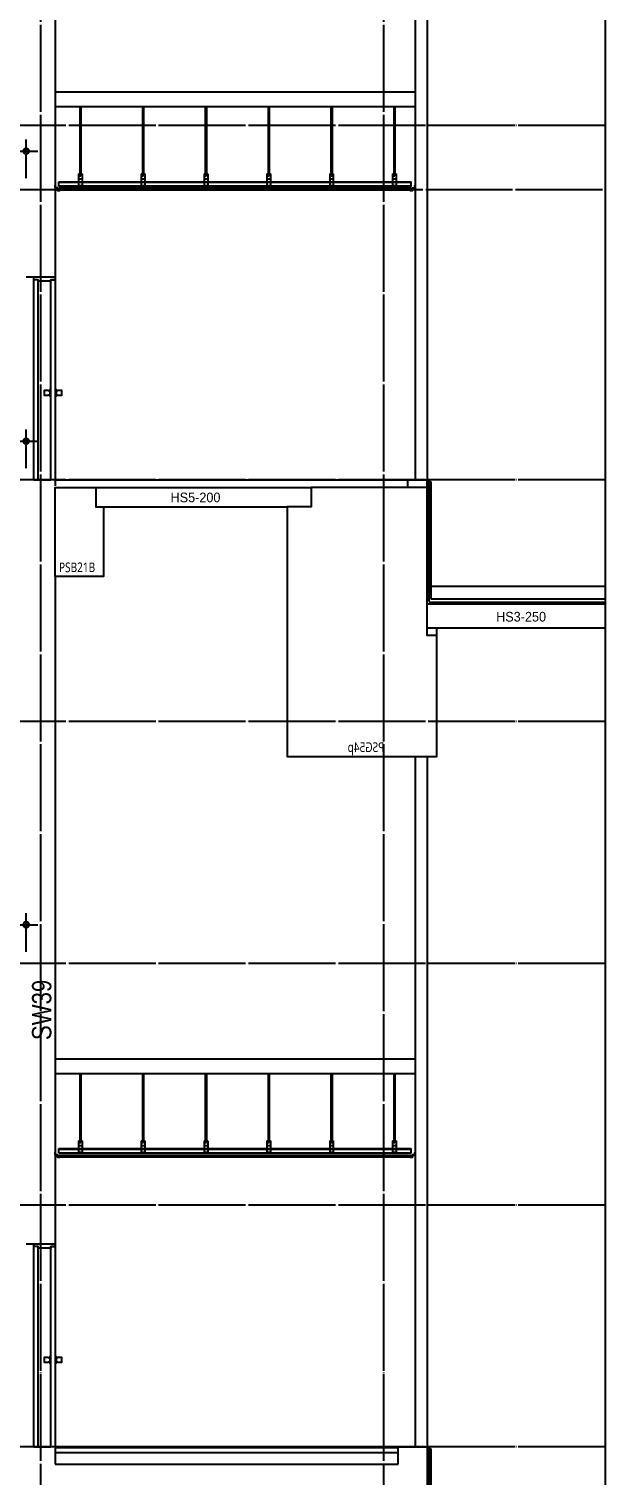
# Model space of a CAD drawing. Header units: millimetres. Extents: x 11948722 to 13111668, y -10771712 to -10232988.
# Drawn here: x 12384134 to 12390096, y -10576251 to -10561284 of the extents above; entities that cross this region are included whole.
import ezdxf
from ezdxf.enums import TextEntityAlignment as Align

# ---------------------------------------------------------------- set-up
doc = ezdxf.new("R2010")
doc.units = ezdxf.units.MM
doc.header["$LTSCALE"] = 150
doc.header["$MEASUREMENT"] = 0
for name, pattern in [('CEN', [6.2, 6, -0.1, 0, -0.1]), ('HIDDEN', [2, 1, -1]), ('Xref-계단단면도$0$HIDDEN', [0.375, 0.25, -0.125])]:
    doc.linetypes.add(name, pattern=pattern)
doc.layers.get('0').update_dxf_attribs({"linetype": 'CONTINUOUS'})
doc.layers.get('Defpoints').update_dxf_attribs({"color": 117, "linetype": 'CONTINUOUS'})
for name, color, linetype in [('A-DOOR', 4, 'CONTINUOUS'), ('A-FIN-5', 8, 'CONTINUOUS'), ('A-중심선', 10, 'CEN'), ('CON-C', 2, 'CONTINUOUS'), ('ELE-06', 6, 'CONTINUOUS'), ('ELE-8', 8, 'CONTINUOUS'), ('ELE08', 8, 'CONTINUOUS'), ('PIR판넬', 4, 'CONTINUOUS'), ('Xref-계단단면도$0$3 dim0', 7, 'CONTINUOUS'), ('Xref-계단단면도$0$4', 4, 'CONTINUOUS'), ('Xref-계단단면도$0$8', 8, 'CONTINUOUS'), ('Xref-계단단면도$0$A-CEIL', 6, 'CONTINUOUS'), ('Xref-계단단면도$0$ELE-3', 6, 'CONTINUOUS'), ('Xref-계단단면도$0$FIN', 5, 'CONTINUOUS')]:
    doc.layers.add(name, color=color, linetype=linetype)
doc.styles.add('A.NARROW', font='ARIALN.TTF')
doc.styles.get("Standard").update_dxf_attribs({"font": 'NanumGothic.ttf'})
doc.styles.add('Xref-계단단면도$0$나눔고딕 Se', font='')
doc.styles.add('Xref-계단단면도$0$돋움', font='')
doc.styles.get('Xref-계단단면도$0$나눔고딕 Se').set_extended_font_data('Dotum')
doc.styles.get('Xref-계단단면도$0$돋움').set_extended_font_data('Dotum')
doc.dimstyles.new('Xref-계단단면도$0$A1-100', dxfattribs={"dimtxt": 3, "dimasz": 1, "dimexe": 2, "dimexo": 2, "dimgap": 1, "dimtad": 1, "dimdec": 0, "dimzin": 12, "dimdsep": 46, "dimlunit": 6, "dimtxsty": 'Xref-계단단면도$0$나눔고딕 Se', "dimblk1": 'Xref-계단단면도$0$DIMDOT', "dimblk2": 'Xref-계단단면도$0$DIMDOT', "dimsah": 1, "dimcen": -1, "dimdle": 2, "dimclrd": 256, "dimclre": 256, "dimclrt": 3, "dimadec": 0, "dimazin": 0, "dimtfac": 1, "dimtdec": 0, "dimtix": 1, "dimtmove": 2, "dimatfit": 3, "dimldrblk": 'Xref-계단단면도$0$DIMDOT', "dimfxl": 1, "dimtvp": 1, "dimtolj": 1, "dimtzin": 12, "dimlwd": -1, "dimlwe": -1, "dimarcsym": 0})

# ---------------------------------------------------------------- blocks, each defined once
blk = doc.blocks.new('Xref-계단단면도$0$DIMDOT')
at = {"color": 0}
blk.add_line((-2, 0), (2, 0), dxfattribs=at)
for radius in [0.5, 0.25]:
    blk.add_circle((0, 0), radius, dxfattribs=at)
blk = doc.blocks.new('*D143')
at = {"layer": 'Defpoints', "color": 0, "ltscale": 1200}
for p in [(12390096, -10531448), (12393696, -10531448), (12390096, -10565948)]:
    blk.add_point(p, dxfattribs=at)
at = {"layer": 'Xref-계단단면도$0$3 dim0'}
for p, q in [((12390216, -10531448), (12393816, -10531448)), ((12393696, -10565888), (12393696, -10531508)), ((12390216, -10565948), (12393816, -10565948))]:
    blk.add_line(p, q, dxfattribs=at)
at = {"layer": 'Xref-계단단면도$0$3 dim0', "ltscale": 1200, "xscale": 60, "yscale": 60, "zscale": 60}
for p, rotation in [((12393696, -10531448), 90), ((12393696, -10565948), 270)]:
    blk.add_blockref('Xref-계단단면도$0$DIMDOT', p, dxfattribs=dict(at, rotation=rotation))
at = {"layer": 'Xref-계단단면도$0$3 dim0', "color": 3, "ltscale": 1200, "insert": (12393511, -10548698), "char_height": 210, "attachment_point": 5, "rotation": 90, "style": 'Xref-계단단면도$0$나눔고딕 Se'}
blk.add_mtext('\\A1;34,500', dxfattribs=at)
blk = doc.blocks.new('*D153')
at = {"layer": 'Defpoints', "color": 0, "ltscale": 1200}
for p in [(12390096, -10565948), (12393696, -10565948), (12390096, -10575948)]:
    blk.add_point(p, dxfattribs=at)
at = {"layer": 'Xref-계단단면도$0$3 dim0'}
for p, q in [((12390216, -10565948), (12393816, -10565948)), ((12393696, -10575888), (12393696, -10566008)), ((12390216, -10575948), (12393816, -10575948))]:
    blk.add_line(p, q, dxfattribs=at)
at = {"layer": 'Xref-계단단면도$0$3 dim0', "ltscale": 1200, "xscale": 60, "yscale": 60, "zscale": 60}
for p, rotation in [((12393696, -10565948), 90), ((12393696, -10575948), 270)]:
    blk.add_blockref('Xref-계단단면도$0$DIMDOT', p, dxfattribs=dict(at, rotation=rotation))
at = {"layer": 'Xref-계단단면도$0$3 dim0', "color": 3, "ltscale": 1200, "insert": (12393511, -10570948), "char_height": 210, "attachment_point": 5, "rotation": 90, "style": 'Xref-계단단면도$0$나눔고딕 Se'}
blk.add_mtext('\\A1;10,000', dxfattribs=at)
blk = doc.blocks.new('*U136')
at = {"layer": 'A-DOOR'}
for p, q in [((-200, 0), (-200, 2070)), ((-155, 0), (-155, 2055)), ((-200, 0), (-25, 0))]:
    blk.add_line(p, q, dxfattribs=at)
for points in [[(10, 2100), (20, 2100), (20, 2070), (-25, 2070), (-25, 2055), (-155, 2055), (-155, 2070), (-200, 2070), (-200, 2100), (-190, 2100)], [(-35, 915), (-55, 925), (-95, 925), (-95, 875), (-55, 875), (-35, 885)], [(-25, 945), (-35, 935), (-35, 865), (-25, 855)], [(20, 945), (30, 935), (30, 865), (20, 855)], [(30, 885), (50, 875), (90, 875), (90, 925), (50, 925), (30, 915)]]:
    blk.add_lwpolyline(points, dxfattribs=at)
blk.add_lwpolyline([(20, 0), (-25, 0), (-25, 2070), (20, 2070)], close=True, dxfattribs=at)
blk = doc.blocks.new('*D186')
at = {"layer": 'Defpoints', "color": 0, "ltscale": 1200}
for p in [(12384105, -10570548), (12382725, -10570948), (12384105, -10570948)]:
    blk.add_point(p, dxfattribs=at)
at = {"layer": 'Xref-계단단면도$0$3 dim0'}
for p, q in [((12382725, -10570828), (12382725, -10570428)), ((12384105, -10570828), (12384105, -10570428)), ((12382785, -10570548), (12384045, -10570548))]:
    blk.add_line(p, q, dxfattribs=at)
at = {"layer": 'Xref-계단단면도$0$3 dim0', "ltscale": 1200, "xscale": 60, "yscale": 60, "zscale": 60, "rotation": 180}
blk.add_blockref('Xref-계단단면도$0$DIMDOT', (12382725, -10570548), dxfattribs=at)
at = {"layer": 'Xref-계단단면도$0$3 dim0', "ltscale": 1200, "xscale": 60, "yscale": 60, "zscale": 60}
blk.add_blockref('Xref-계단단면도$0$DIMDOT', (12384105, -10570548), dxfattribs=at)
at = {"layer": 'Xref-계단단면도$0$3 dim0', "color": 3, "ltscale": 1200, "insert": (12383415, -10570363), "char_height": 210, "attachment_point": 5, "style": 'Xref-계단단면도$0$나눔고딕 Se'}
blk.add_mtext('\\A1;1,380', dxfattribs=at)
blk = doc.blocks.new('*D879')
at = {"layer": 'Defpoints', "color": 0, "lineweight": -3, "ltscale": 1200}
for p in [(12384105, -10565548), (12382725, -10565948), (12384105, -10565948)]:
    blk.add_point(p, dxfattribs=at)
at = {"layer": 'Xref-계단단면도$0$3 dim0'}
for p, q in [((12382725, -10565828), (12382725, -10565428)), ((12382785, -10565548), (12384045, -10565548)), ((12384105, -10565828), (12384105, -10565428))]:
    blk.add_line(p, q, dxfattribs=at)
at = {"layer": 'Xref-계단단면도$0$3 dim0', "ltscale": 1200, "xscale": 60, "yscale": 60, "zscale": 60, "rotation": 180}
blk.add_blockref('Xref-계단단면도$0$DIMDOT', (12382725, -10565548), dxfattribs=at)
at = {"layer": 'Xref-계단단면도$0$3 dim0', "ltscale": 1200, "xscale": 60, "yscale": 60, "zscale": 60}
blk.add_blockref('Xref-계단단면도$0$DIMDOT', (12384105, -10565548), dxfattribs=at)
at = {"layer": 'Xref-계단단면도$0$3 dim0', "color": 3, "ltscale": 1200, "insert": (12383415, -10565363), "char_height": 210, "attachment_point": 5, "style": 'Xref-계단단면도$0$나눔고딕 Se'}
blk.add_mtext('\\A1;1,380', dxfattribs=at)
blk = doc.blocks.new('*D1308')
at = {"layer": 'Defpoints', "color": 0, "ltscale": 1200}
for p in [(12390096, -10575948), (12390096, -10577048), (12393696, -10577048)]:
    blk.add_point(p, dxfattribs=at)
at = {"layer": 'Xref-계단단면도$0$3 dim0'}
for p, q in [((12390216, -10575948), (12393816, -10575948)), ((12393696, -10576008), (12393696, -10576988)), ((12390216, -10577048), (12393816, -10577048))]:
    blk.add_line(p, q, dxfattribs=at)
at = {"layer": 'Xref-계단단면도$0$3 dim0', "ltscale": 1200, "xscale": 60, "yscale": 60, "zscale": 60}
for p, rotation in [((12393696, -10575948), 90), ((12393696, -10577048), 270)]:
    blk.add_blockref('Xref-계단단면도$0$DIMDOT', p, dxfattribs=dict(at, rotation=rotation))
at = {"layer": 'Xref-계단단면도$0$3 dim0', "color": 3, "ltscale": 1200, "insert": (12393511, -10576498), "char_height": 210, "attachment_point": 5, "rotation": 90, "style": 'Xref-계단단면도$0$나눔고딕 Se'}
blk.add_mtext('\\A1;1,100', dxfattribs=at)
blk = doc.blocks.new('PSB21B')
at = {"layer": 'CON-C', "ltscale": 1200, "flags": 128}
blk.add_lwpolyline([(-250, 0), (-250, 920), (-250, 920), (-250, 920), (170, 920), (170, 720), (250, 720), (250, 0)], close=True, dxfattribs=at)
at = {"layer": 'Defpoints', "color": 1, "width": 0.8}
blk.add_text('PSB21B', height=99.8, dxfattribs=at).set_placement((-210, 96), align=Align.MIDDLE_LEFT)
blk = doc.blocks.new('PSG54p')
at = {"layer": 'CON-C', "ltscale": 1200, "flags": 128}
blk.add_lwpolyline([(-775, 1250), (-675, 1250), (-675, 2780), (525, 2780), (525, 2580), (775, 2580), (775, 0), (-775, 0)], close=True, dxfattribs=at)
at = {"layer": 'Defpoints', "color": 1, "width": 0.8}
blk.add_text('PSG54p', height=99.8, dxfattribs=at).set_placement((-231, 96), align=Align.MIDDLE_LEFT)
blk = doc.blocks.new('*D3512')
at = {"layer": 'Defpoints', "color": 0, "lineweight": -3, "ltscale": 1200}
for p in [(12384105, -10562548), (12381885, -10562948), (12384105, -10562948)]:
    blk.add_point(p, dxfattribs=at)
at = {"layer": 'Xref-계단단면도$0$3 dim0'}
for p, q in [((12381885, -10562828), (12381885, -10562428)), ((12381945, -10562548), (12384045, -10562548)), ((12384105, -10562828), (12384105, -10562428))]:
    blk.add_line(p, q, dxfattribs=at)
at = {"layer": 'Xref-계단단면도$0$3 dim0', "ltscale": 1200, "xscale": 60, "yscale": 60, "zscale": 60, "rotation": 180}
blk.add_blockref('Xref-계단단면도$0$DIMDOT', (12381885, -10562548), dxfattribs=at)
at = {"layer": 'Xref-계단단면도$0$3 dim0', "ltscale": 1200, "xscale": 60, "yscale": 60, "zscale": 60}
blk.add_blockref('Xref-계단단면도$0$DIMDOT', (12384105, -10562548), dxfattribs=at)
at = {"layer": 'Xref-계단단면도$0$3 dim0', "color": 3, "ltscale": 1200, "insert": (12382995, -10562363), "char_height": 210, "attachment_point": 5, "style": 'Xref-계단단면도$0$나눔고딕 Se'}
blk.add_mtext('\\A1;2,220', dxfattribs=at)

msp = doc.modelspace()

# ---------------------------------------------------------------- linework, layer by layer
at = {"layer": 'A-FIN-5', "linetype": 'HIDDEN'}
msp.add_line((12388274.7, -10567203.7), (12388284.1, -10567213.2), dxfattribs=at)
at = {"layer": 'A-중심선'}
for p, q in [((12384254.7, -10530548.2), (12384254.7, -10579629.2)), ((12387804.7, -10530548.2), (12387804.7, -10579629.2)), ((12390096.5, -10562281.5), (12372470.5, -10562281.5)), ((12390070.1, -10562948.2), (12372444.1, -10562948.2)), ((12390096.5, -10565948.2), (12372470.5, -10565948.2)), ((12390096.5, -10568448.2), (12372470.5, -10568448.2)), ((12390096.5, -10570948.2), (12372470.5, -10570948.2)), ((12390096.5, -10573448.2), (12372470.5, -10573448.2)), ((12390096.5, -10575948.2), (12372470.5, -10575948.2))]:
    msp.add_line(p, q, dxfattribs=at)
at = {"layer": 'CON-C', "ltscale": 1200}
for p, q in [((12384404.7, -10555948.2), (12384404.7, -10563848.2)), ((12384104.7, -10563848.2), (12384404.7, -10563848.2)), ((12384404.7, -10565948.2), (12384104.7, -10565948.2)), ((12384404.7, -10565948.2), (12384404.7, -10566008.2)), ((12388054.7, -10566028.2), (12388054.7, -10565948.2)), ((12388054.7, -10565948.2), (12388254.7, -10565948.2)), ((12388254.7, -10566028.2), (12388254.7, -10565948.2)), ((12384824.7, -10566028.2), (12387054.7, -10566028.2)), ((12384904.7, -10566228.2), (12386804.7, -10566228.2)), ((12384404.7, -10566948.2), (12384404.7, -10573848.2)), ((12388254.7, -10567228.2), (12390096.5, -10567228.2)), ((12388254.7, -10567478.2), (12390096.5, -10567478.2)), ((12388354.7, -10567558.2), (12388354.7, -10567478.2)), ((12384104.7, -10573848.2), (12384404.7, -10573848.2)), ((12384404.7, -10575948.2), (12384104.7, -10575948.2)), ((12384404.7, -10575948.2), (12384404.7, -10576128.2)), ((12387954.7, -10576128.2), (12387954.7, -10575948.2)), ((12387954.7, -10575948.2), (12388254.7, -10575948.2)), ((12388254.7, -10575948.2), (12388254.7, -10577228.2)), ((12384404.7, -10576128.2), (12387954.7, -10576128.2))]:
    msp.add_line(p, q, dxfattribs=at)
at = {"layer": 'Defpoints', "ltscale": 1200}
msp.add_lwpolyline([(12372470.5, -10530548.2), (12390096.5, -10530548.2), (12390096.5, -10579629.2), (12372470.5, -10579629.2)], close=True, dxfattribs=at)
at = {"layer": 'ELE-06', "ltscale": 1200}
for p, q in [((12388254.7, -10565948.2), (12388294.7, -10565968.2)), ((12388294.7, -10565968.2), (12388294.7, -10567048.2)), ((12388294.7, -10567048.2), (12390096.5, -10567048.2)), ((12388254.7, -10575948.2), (12388294.7, -10575968.2)), ((12388294.7, -10575968.2), (12388294.7, -10577048.2))]:
    msp.add_line(p, q, dxfattribs=at)
at = {"layer": 'ELE-8', "ltscale": 0.5}
for p, q in [((12388274.7, -10567203.7), (12388274.7, -10565958.2)), ((12388284.1, -10567213.2), (12390096.5, -10567213.2)), ((12388274.7, -10577203.7), (12388274.7, -10575958.2))]:
    msp.add_line(p, q, dxfattribs=at)
at = {"layer": 'ELE-8', "ltscale": 1000}
for p, q in [((12388294.7, -10567048.2), (12388294.7, -10567178.2)), ((12388294.7, -10567178.2), (12390096.5, -10567178.2))]:
    msp.add_line(p, q, dxfattribs=at)
at = {"layer": 'ELE08'}
for p, q in [((12384404.7, -10575955.2), (12387954.7, -10575955.2)), ((12384404.7, -10576008.2), (12387954.7, -10576008.2))]:
    msp.add_line(p, q, dxfattribs=at)
at = {"layer": 'PIR판넬'}
for p, q in [((12388129.7, -10558808.2), (12388129.7, -10565948.2)), ((12388254.7, -10558808.2), (12388254.7, -10565948.2)), ((12388129.7, -10568808.2), (12388129.7, -10575948.2)), ((12388254.7, -10568808.2), (12388254.7, -10575948.2))]:
    msp.add_line(p, q, dxfattribs=at)
at = {"layer": 'Xref-계단단면도$0$4', "ltscale": 0.1}
for points in [[(12384454.7, -10562954.2), (12384454.7, -10562948.2), (12384453.7, -10562948.2), (12384453.7, -10562953.2), (12384430.7, -10562953.2), (12384430.7, -10562928.2), (12384405.7, -10562928.2), (12384405.7, -10562904.2), (12384404.7, -10562904.2), (12384404.7, -10562929.2), (12384429.7, -10562929.2), (12384429.7, -10562954.2), (12384454.7, -10562954.2)], [(12388079.7, -10562954.2), (12388079.7, -10562948.2), (12388080.7, -10562948.2), (12388080.7, -10562953.2), (12388103.7, -10562953.2), (12388103.7, -10562928.2), (12388128.7, -10562928.2), (12388128.7, -10562904.2), (12388129.7, -10562904.2), (12388129.7, -10562929.2), (12388104.7, -10562929.2), (12388104.7, -10562954.2), (12388079.7, -10562954.2)], [(12384454.7, -10572954.2), (12384454.7, -10572948.2), (12384453.7, -10572948.2), (12384453.7, -10572953.2), (12384430.7, -10572953.2), (12384430.7, -10572928.2), (12384405.7, -10572928.2), (12384405.7, -10572904.2), (12384404.7, -10572904.2), (12384404.7, -10572929.2), (12384429.7, -10572929.2), (12384429.7, -10572954.2), (12384454.7, -10572954.2)], [(12388079.7, -10572954.2), (12388079.7, -10572948.2), (12388080.7, -10572948.2), (12388080.7, -10572953.2), (12388103.7, -10572953.2), (12388103.7, -10572928.2), (12388128.7, -10572928.2), (12388128.7, -10572904.2), (12388129.7, -10572904.2), (12388129.7, -10572929.2), (12388104.7, -10572929.2), (12388104.7, -10572954.2), (12388079.7, -10572954.2)]]:
    msp.add_lwpolyline(points, dxfattribs=at)
at = {"layer": 'Xref-계단단면도$0$8'}
for p, q in [((12384659.2, -10562085.7), (12384659.2, -10562779.4)), ((12384670.5, -10562085.7), (12384670.5, -10562779.4)), ((12385309.2, -10562085.7), (12385309.2, -10562779.4)), ((12385320.5, -10562085.7), (12385320.5, -10562779.4)), ((12385959.2, -10562085.7), (12385959.2, -10562779.4)), ((12385970.5, -10562085.7), (12385970.5, -10562779.4)), ((12386609.2, -10562085.7), (12386609.2, -10562779.4)), ((12386620.5, -10562085.7), (12386620.5, -10562779.4)), ((12387259.2, -10562085.7), (12387259.2, -10562779.4)), ((12387270.5, -10562085.7), (12387270.5, -10562779.4)), ((12387909.2, -10562085.7), (12387909.2, -10562779.4)), ((12387920.5, -10562085.7), (12387920.5, -10562779.4)), ((12384646.1, -10562783.2), (12384646.1, -10562901.9)), ((12384646.1, -10562783.2), (12384683.6, -10562783.2)), ((12384646.1, -10562786.9), (12384683.6, -10562786.9)), ((12384646.1, -10562833.2), (12384683.6, -10562833.2)), ((12384653.6, -10562779.4), (12384676.1, -10562779.4)), ((12384653.6, -10562779.4), (12384653.6, -10562783.2)), ((12384653.6, -10562786.9), (12384653.6, -10562790.7)), ((12384653.6, -10562790.7), (12384676.1, -10562790.7)), ((12384657.3, -10562779.4), (12384657.3, -10562783.2)), ((12384657.3, -10562786.9), (12384657.3, -10562790.7)), ((12384659.2, -10562774.4), (12384670.5, -10562774.4)), ((12384659.2, -10562776.9), (12384670.5, -10562776.9)), ((12384659.2, -10562790.7), (12384659.2, -10562801.9)), ((12384659.2, -10562791.9), (12384670.5, -10562791.9)), ((12384659.2, -10562794.4), (12384670.5, -10562794.4)), ((12384659.2, -10562796.9), (12384670.5, -10562796.9)), ((12384659.2, -10562799.4), (12384670.5, -10562799.4)), ((12384659.2, -10562799.4), (12384670.5, -10562799.4)), ((12384659.2, -10562801.9), (12384670.5, -10562801.9)), ((12384670.5, -10562790.7), (12384670.5, -10562801.9)), ((12384672.3, -10562779.4), (12384672.3, -10562783.2)), ((12384672.3, -10562786.9), (12384672.3, -10562790.7)), ((12384676.1, -10562779.4), (12384676.1, -10562783.2)), ((12384676.1, -10562786.9), (12384676.1, -10562790.7)), ((12384683.6, -10562783.2), (12384683.6, -10562901.9)), ((12385296.1, -10562783.2), (12385296.1, -10562901.9)), ((12385296.1, -10562783.2), (12385333.6, -10562783.2)), ((12385296.1, -10562786.9), (12385333.6, -10562786.9)), ((12385296.1, -10562833.2), (12385333.6, -10562833.2)), ((12385303.6, -10562779.4), (12385326.1, -10562779.4)), ((12385303.6, -10562779.4), (12385303.6, -10562783.2)), ((12385303.6, -10562786.9), (12385303.6, -10562790.7)), ((12385303.6, -10562790.7), (12385326.1, -10562790.7)), ((12385307.3, -10562779.4), (12385307.3, -10562783.2)), ((12385307.3, -10562786.9), (12385307.3, -10562790.7)), ((12385309.2, -10562774.4), (12385320.5, -10562774.4)), ((12385309.2, -10562776.9), (12385320.5, -10562776.9)), ((12385309.2, -10562790.7), (12385309.2, -10562801.9)), ((12385309.2, -10562791.9), (12385320.5, -10562791.9)), ((12385309.2, -10562794.4), (12385320.5, -10562794.4)), ((12385309.2, -10562796.9), (12385320.5, -10562796.9)), ((12385309.2, -10562799.4), (12385320.5, -10562799.4)), ((12385309.2, -10562799.4), (12385320.5, -10562799.4)), ((12385309.2, -10562801.9), (12385320.5, -10562801.9)), ((12385320.5, -10562790.7), (12385320.5, -10562801.9)), ((12385322.3, -10562779.4), (12385322.3, -10562783.2)), ((12385322.3, -10562786.9), (12385322.3, -10562790.7)), ((12385326.1, -10562779.4), (12385326.1, -10562783.2)), ((12385326.1, -10562786.9), (12385326.1, -10562790.7)), ((12385333.6, -10562783.2), (12385333.6, -10562901.9)), ((12385946.1, -10562783.2), (12385946.1, -10562901.9)), ((12385946.1, -10562783.2), (12385983.6, -10562783.2)), ((12385946.1, -10562786.9), (12385983.6, -10562786.9)), ((12385946.1, -10562833.2), (12385983.6, -10562833.2)), ((12385953.6, -10562779.4), (12385976.1, -10562779.4)), ((12385953.6, -10562779.4), (12385953.6, -10562783.2)), ((12385953.6, -10562786.9), (12385953.6, -10562790.7)), ((12385953.6, -10562790.7), (12385976.1, -10562790.7)), ((12385957.3, -10562779.4), (12385957.3, -10562783.2)), ((12385957.3, -10562786.9), (12385957.3, -10562790.7)), ((12385959.2, -10562774.4), (12385970.5, -10562774.4)), ((12385959.2, -10562776.9), (12385970.5, -10562776.9)), ((12385959.2, -10562790.7), (12385959.2, -10562801.9)), ((12385959.2, -10562791.9), (12385970.5, -10562791.9)), ((12385959.2, -10562794.4), (12385970.5, -10562794.4)), ((12385959.2, -10562796.9), (12385970.5, -10562796.9)), ((12385959.2, -10562799.4), (12385970.5, -10562799.4)), ((12385959.2, -10562799.4), (12385970.5, -10562799.4)), ((12385959.2, -10562801.9), (12385970.5, -10562801.9)), ((12385970.5, -10562790.7), (12385970.5, -10562801.9)), ((12385972.3, -10562779.4), (12385972.3, -10562783.2)), ((12385972.3, -10562786.9), (12385972.3, -10562790.7)), ((12385976.1, -10562779.4), (12385976.1, -10562783.2)), ((12385976.1, -10562786.9), (12385976.1, -10562790.7)), ((12385983.6, -10562783.2), (12385983.6, -10562901.9)), ((12386596.1, -10562783.2), (12386596.1, -10562901.9)), ((12386596.1, -10562783.2), (12386633.6, -10562783.2)), ((12386596.1, -10562786.9), (12386633.6, -10562786.9)), ((12386596.1, -10562833.2), (12386633.6, -10562833.2)), ((12386603.6, -10562779.4), (12386626.1, -10562779.4)), ((12386603.6, -10562779.4), (12386603.6, -10562783.2)), ((12386603.6, -10562786.9), (12386603.6, -10562790.7)), ((12386603.6, -10562790.7), (12386626.1, -10562790.7)), ((12386607.3, -10562779.4), (12386607.3, -10562783.2)), ((12386607.3, -10562786.9), (12386607.3, -10562790.7)), ((12386609.2, -10562774.4), (12386620.5, -10562774.4)), ((12386609.2, -10562776.9), (12386620.5, -10562776.9)), ((12386609.2, -10562790.7), (12386609.2, -10562801.9)), ((12386609.2, -10562791.9), (12386620.5, -10562791.9)), ((12386609.2, -10562794.4), (12386620.5, -10562794.4)), ((12386609.2, -10562796.9), (12386620.5, -10562796.9)), ((12386609.2, -10562799.4), (12386620.5, -10562799.4)), ((12386609.2, -10562799.4), (12386620.5, -10562799.4)), ((12386609.2, -10562801.9), (12386620.5, -10562801.9)), ((12386620.5, -10562790.7), (12386620.5, -10562801.9)), ((12386622.3, -10562779.4), (12386622.3, -10562783.2)), ((12386622.3, -10562786.9), (12386622.3, -10562790.7)), ((12386626.1, -10562779.4), (12386626.1, -10562783.2)), ((12386626.1, -10562786.9), (12386626.1, -10562790.7)), ((12386633.6, -10562783.2), (12386633.6, -10562901.9)), ((12387246.1, -10562783.2), (12387246.1, -10562901.9)), ((12387246.1, -10562783.2), (12387283.6, -10562783.2)), ((12387246.1, -10562786.9), (12387283.6, -10562786.9)), ((12387246.1, -10562833.2), (12387283.6, -10562833.2)), ((12387253.6, -10562779.4), (12387276.1, -10562779.4)), ((12387253.6, -10562779.4), (12387253.6, -10562783.2)), ((12387253.6, -10562786.9), (12387253.6, -10562790.7)), ((12387253.6, -10562790.7), (12387276.1, -10562790.7)), ((12387257.3, -10562779.4), (12387257.3, -10562783.2)), ((12387257.3, -10562786.9), (12387257.3, -10562790.7)), ((12387259.2, -10562774.4), (12387270.5, -10562774.4)), ((12387259.2, -10562776.9), (12387270.5, -10562776.9)), ((12387259.2, -10562790.7), (12387259.2, -10562801.9)), ((12387259.2, -10562791.9), (12387270.5, -10562791.9)), ((12387259.2, -10562794.4), (12387270.5, -10562794.4)), ((12387259.2, -10562796.9), (12387270.5, -10562796.9)), ((12387259.2, -10562799.4), (12387270.5, -10562799.4)), ((12387259.2, -10562799.4), (12387270.5, -10562799.4)), ((12387259.2, -10562801.9), (12387270.5, -10562801.9)), ((12387270.5, -10562790.7), (12387270.5, -10562801.9)), ((12387272.3, -10562779.4), (12387272.3, -10562783.2)), ((12387272.3, -10562786.9), (12387272.3, -10562790.7)), ((12387276.1, -10562779.4), (12387276.1, -10562783.2)), ((12387276.1, -10562786.9), (12387276.1, -10562790.7)), ((12387283.6, -10562783.2), (12387283.6, -10562901.9)), ((12387896.1, -10562783.2), (12387896.1, -10562901.9)), ((12387896.1, -10562783.2), (12387933.6, -10562783.2)), ((12387896.1, -10562786.9), (12387933.6, -10562786.9)), ((12387896.1, -10562833.2), (12387933.6, -10562833.2)), ((12387903.6, -10562779.4), (12387926.1, -10562779.4)), ((12387903.6, -10562779.4), (12387903.6, -10562783.2)), ((12387903.6, -10562786.9), (12387903.6, -10562790.7)), ((12387903.6, -10562790.7), (12387926.1, -10562790.7)), ((12387907.3, -10562779.4), (12387907.3, -10562783.2)), ((12387907.3, -10562786.9), (12387907.3, -10562790.7)), ((12387909.2, -10562774.4), (12387920.5, -10562774.4)), ((12387909.2, -10562776.9), (12387920.5, -10562776.9)), ((12387909.2, -10562790.7), (12387909.2, -10562801.9)), ((12387909.2, -10562791.9), (12387920.5, -10562791.9)), ((12387909.2, -10562794.4), (12387920.5, -10562794.4)), ((12387909.2, -10562796.9), (12387920.5, -10562796.9)), ((12387909.2, -10562799.4), (12387920.5, -10562799.4)), ((12387909.2, -10562799.4), (12387920.5, -10562799.4)), ((12387909.2, -10562801.9), (12387920.5, -10562801.9)), ((12387920.5, -10562790.7), (12387920.5, -10562801.9)), ((12387922.3, -10562779.4), (12387922.3, -10562783.2)), ((12387922.3, -10562786.9), (12387922.3, -10562790.7)), ((12387926.1, -10562779.4), (12387926.1, -10562783.2)), ((12387926.1, -10562786.9), (12387926.1, -10562790.7)), ((12387933.6, -10562783.2), (12387933.6, -10562901.9)), ((12384646.1, -10562901.9), (12384683.6, -10562901.9)), ((12385296.1, -10562901.9), (12385333.6, -10562901.9)), ((12385946.1, -10562901.9), (12385983.6, -10562901.9)), ((12386596.1, -10562901.9), (12386633.6, -10562901.9)), ((12387246.1, -10562901.9), (12387283.6, -10562901.9)), ((12387896.1, -10562901.9), (12387933.6, -10562901.9)), ((12384659.2, -10572085.7), (12384659.2, -10572779.4)), ((12384670.5, -10572085.7), (12384670.5, -10572779.4)), ((12385309.2, -10572085.7), (12385309.2, -10572779.4)), ((12385320.5, -10572085.7), (12385320.5, -10572779.4)), ((12385959.2, -10572085.7), (12385959.2, -10572779.4)), ((12385970.5, -10572085.7), (12385970.5, -10572779.4)), ((12386609.2, -10572085.7), (12386609.2, -10572779.4)), ((12386620.5, -10572085.7), (12386620.5, -10572779.4)), ((12387259.2, -10572085.7), (12387259.2, -10572779.4)), ((12387270.5, -10572085.7), (12387270.5, -10572779.4)), ((12387909.2, -10572085.7), (12387909.2, -10572779.4)), ((12387920.5, -10572085.7), (12387920.5, -10572779.4)), ((12384646.1, -10572783.2), (12384646.1, -10572901.9)), ((12384646.1, -10572783.2), (12384683.6, -10572783.2)), ((12384646.1, -10572786.9), (12384683.6, -10572786.9)), ((12384646.1, -10572833.2), (12384683.6, -10572833.2)), ((12384653.6, -10572779.4), (12384676.1, -10572779.4)), ((12384653.6, -10572779.4), (12384653.6, -10572783.2)), ((12384653.6, -10572786.9), (12384653.6, -10572790.7)), ((12384653.6, -10572790.7), (12384676.1, -10572790.7)), ((12384657.3, -10572779.4), (12384657.3, -10572783.2)), ((12384657.3, -10572786.9), (12384657.3, -10572790.7)), ((12384659.2, -10572774.4), (12384670.5, -10572774.4)), ((12384659.2, -10572776.9), (12384670.5, -10572776.9)), ((12384659.2, -10572790.7), (12384659.2, -10572801.9)), ((12384659.2, -10572791.9), (12384670.5, -10572791.9)), ((12384659.2, -10572794.4), (12384670.5, -10572794.4)), ((12384659.2, -10572796.9), (12384670.5, -10572796.9)), ((12384659.2, -10572799.4), (12384670.5, -10572799.4)), ((12384659.2, -10572799.4), (12384670.5, -10572799.4)), ((12384659.2, -10572801.9), (12384670.5, -10572801.9)), ((12384670.5, -10572790.7), (12384670.5, -10572801.9)), ((12384672.3, -10572779.4), (12384672.3, -10572783.2)), ((12384672.3, -10572786.9), (12384672.3, -10572790.7)), ((12384676.1, -10572779.4), (12384676.1, -10572783.2)), ((12384676.1, -10572786.9), (12384676.1, -10572790.7)), ((12384683.6, -10572783.2), (12384683.6, -10572901.9)), ((12385296.1, -10572783.2), (12385296.1, -10572901.9)), ((12385296.1, -10572783.2), (12385333.6, -10572783.2)), ((12385296.1, -10572786.9), (12385333.6, -10572786.9)), ((12385296.1, -10572833.2), (12385333.6, -10572833.2)), ((12385303.6, -10572779.4), (12385326.1, -10572779.4)), ((12385303.6, -10572779.4), (12385303.6, -10572783.2)), ((12385303.6, -10572786.9), (12385303.6, -10572790.7)), ((12385303.6, -10572790.7), (12385326.1, -10572790.7)), ((12385307.3, -10572779.4), (12385307.3, -10572783.2)), ((12385307.3, -10572786.9), (12385307.3, -10572790.7)), ((12385309.2, -10572774.4), (12385320.5, -10572774.4)), ((12385309.2, -10572776.9), (12385320.5, -10572776.9)), ((12385309.2, -10572790.7), (12385309.2, -10572801.9)), ((12385309.2, -10572791.9), (12385320.5, -10572791.9)), ((12385309.2, -10572794.4), (12385320.5, -10572794.4)), ((12385309.2, -10572796.9), (12385320.5, -10572796.9)), ((12385309.2, -10572799.4), (12385320.5, -10572799.4)), ((12385309.2, -10572799.4), (12385320.5, -10572799.4)), ((12385309.2, -10572801.9), (12385320.5, -10572801.9)), ((12385320.5, -10572790.7), (12385320.5, -10572801.9)), ((12385322.3, -10572779.4), (12385322.3, -10572783.2)), ((12385322.3, -10572786.9), (12385322.3, -10572790.7)), ((12385326.1, -10572779.4), (12385326.1, -10572783.2)), ((12385326.1, -10572786.9), (12385326.1, -10572790.7)), ((12385333.6, -10572783.2), (12385333.6, -10572901.9)), ((12385946.1, -10572783.2), (12385946.1, -10572901.9)), ((12385946.1, -10572783.2), (12385983.6, -10572783.2)), ((12385946.1, -10572786.9), (12385983.6, -10572786.9)), ((12385946.1, -10572833.2), (12385983.6, -10572833.2)), ((12385953.6, -10572779.4), (12385976.1, -10572779.4)), ((12385953.6, -10572779.4), (12385953.6, -10572783.2)), ((12385953.6, -10572786.9), (12385953.6, -10572790.7)), ((12385953.6, -10572790.7), (12385976.1, -10572790.7)), ((12385957.3, -10572779.4), (12385957.3, -10572783.2)), ((12385957.3, -10572786.9), (12385957.3, -10572790.7)), ((12385959.2, -10572774.4), (12385970.5, -10572774.4)), ((12385959.2, -10572776.9), (12385970.5, -10572776.9)), ((12385959.2, -10572790.7), (12385959.2, -10572801.9)), ((12385959.2, -10572791.9), (12385970.5, -10572791.9)), ((12385959.2, -10572794.4), (12385970.5, -10572794.4)), ((12385959.2, -10572796.9), (12385970.5, -10572796.9)), ((12385959.2, -10572799.4), (12385970.5, -10572799.4)), ((12385959.2, -10572799.4), (12385970.5, -10572799.4)), ((12385959.2, -10572801.9), (12385970.5, -10572801.9)), ((12385970.5, -10572790.7), (12385970.5, -10572801.9)), ((12385972.3, -10572779.4), (12385972.3, -10572783.2)), ((12385972.3, -10572786.9), (12385972.3, -10572790.7)), ((12385976.1, -10572779.4), (12385976.1, -10572783.2)), ((12385976.1, -10572786.9), (12385976.1, -10572790.7)), ((12385983.6, -10572783.2), (12385983.6, -10572901.9)), ((12386596.1, -10572783.2), (12386596.1, -10572901.9)), ((12386596.1, -10572783.2), (12386633.6, -10572783.2)), ((12386596.1, -10572786.9), (12386633.6, -10572786.9)), ((12386596.1, -10572833.2), (12386633.6, -10572833.2)), ((12386603.6, -10572779.4), (12386626.1, -10572779.4)), ((12386603.6, -10572779.4), (12386603.6, -10572783.2)), ((12386603.6, -10572786.9), (12386603.6, -10572790.7)), ((12386603.6, -10572790.7), (12386626.1, -10572790.7)), ((12386607.3, -10572779.4), (12386607.3, -10572783.2)), ((12386607.3, -10572786.9), (12386607.3, -10572790.7)), ((12386609.2, -10572774.4), (12386620.5, -10572774.4)), ((12386609.2, -10572776.9), (12386620.5, -10572776.9)), ((12386609.2, -10572790.7), (12386609.2, -10572801.9)), ((12386609.2, -10572791.9), (12386620.5, -10572791.9)), ((12386609.2, -10572794.4), (12386620.5, -10572794.4)), ((12386609.2, -10572796.9), (12386620.5, -10572796.9)), ((12386609.2, -10572799.4), (12386620.5, -10572799.4)), ((12386609.2, -10572799.4), (12386620.5, -10572799.4)), ((12386609.2, -10572801.9), (12386620.5, -10572801.9)), ((12386620.5, -10572790.7), (12386620.5, -10572801.9)), ((12386622.3, -10572779.4), (12386622.3, -10572783.2)), ((12386622.3, -10572786.9), (12386622.3, -10572790.7)), ((12386626.1, -10572779.4), (12386626.1, -10572783.2)), ((12386626.1, -10572786.9), (12386626.1, -10572790.7)), ((12386633.6, -10572783.2), (12386633.6, -10572901.9)), ((12387246.1, -10572783.2), (12387246.1, -10572901.9)), ((12387246.1, -10572783.2), (12387283.6, -10572783.2)), ((12387246.1, -10572786.9), (12387283.6, -10572786.9)), ((12387246.1, -10572833.2), (12387283.6, -10572833.2)), ((12387253.6, -10572779.4), (12387276.1, -10572779.4)), ((12387253.6, -10572779.4), (12387253.6, -10572783.2)), ((12387253.6, -10572786.9), (12387253.6, -10572790.7)), ((12387253.6, -10572790.7), (12387276.1, -10572790.7)), ((12387257.3, -10572779.4), (12387257.3, -10572783.2)), ((12387257.3, -10572786.9), (12387257.3, -10572790.7)), ((12387259.2, -10572774.4), (12387270.5, -10572774.4)), ((12387259.2, -10572776.9), (12387270.5, -10572776.9)), ((12387259.2, -10572790.7), (12387259.2, -10572801.9)), ((12387259.2, -10572791.9), (12387270.5, -10572791.9)), ((12387259.2, -10572794.4), (12387270.5, -10572794.4)), ((12387259.2, -10572796.9), (12387270.5, -10572796.9)), ((12387259.2, -10572799.4), (12387270.5, -10572799.4)), ((12387259.2, -10572799.4), (12387270.5, -10572799.4)), ((12387259.2, -10572801.9), (12387270.5, -10572801.9)), ((12387270.5, -10572790.7), (12387270.5, -10572801.9)), ((12387272.3, -10572779.4), (12387272.3, -10572783.2)), ((12387272.3, -10572786.9), (12387272.3, -10572790.7)), ((12387276.1, -10572779.4), (12387276.1, -10572783.2)), ((12387276.1, -10572786.9), (12387276.1, -10572790.7)), ((12387283.6, -10572783.2), (12387283.6, -10572901.9)), ((12387896.1, -10572783.2), (12387896.1, -10572901.9)), ((12387896.1, -10572783.2), (12387933.6, -10572783.2)), ((12387896.1, -10572786.9), (12387933.6, -10572786.9)), ((12387896.1, -10572833.2), (12387933.6, -10572833.2)), ((12387903.6, -10572779.4), (12387926.1, -10572779.4)), ((12387903.6, -10572779.4), (12387903.6, -10572783.2)), ((12387903.6, -10572786.9), (12387903.6, -10572790.7)), ((12387903.6, -10572790.7), (12387926.1, -10572790.7)), ((12387907.3, -10572779.4), (12387907.3, -10572783.2)), ((12387907.3, -10572786.9), (12387907.3, -10572790.7)), ((12387909.2, -10572774.4), (12387920.5, -10572774.4)), ((12387909.2, -10572776.9), (12387920.5, -10572776.9)), ((12387909.2, -10572790.7), (12387909.2, -10572801.9)), ((12387909.2, -10572791.9), (12387920.5, -10572791.9)), ((12387909.2, -10572794.4), (12387920.5, -10572794.4)), ((12387909.2, -10572796.9), (12387920.5, -10572796.9)), ((12387909.2, -10572799.4), (12387920.5, -10572799.4)), ((12387909.2, -10572799.4), (12387920.5, -10572799.4)), ((12387909.2, -10572801.9), (12387920.5, -10572801.9)), ((12387920.5, -10572790.7), (12387920.5, -10572801.9)), ((12387922.3, -10572779.4), (12387922.3, -10572783.2)), ((12387922.3, -10572786.9), (12387922.3, -10572790.7)), ((12387926.1, -10572779.4), (12387926.1, -10572783.2)), ((12387926.1, -10572786.9), (12387926.1, -10572790.7)), ((12387933.6, -10572783.2), (12387933.6, -10572901.9)), ((12384646.1, -10572901.9), (12384683.6, -10572901.9)), ((12385296.1, -10572901.9), (12385333.6, -10572901.9)), ((12385946.1, -10572901.9), (12385983.6, -10572901.9)), ((12386596.1, -10572901.9), (12386633.6, -10572901.9)), ((12387246.1, -10572901.9), (12387283.6, -10572901.9)), ((12387896.1, -10572901.9), (12387933.6, -10572901.9))]:
    msp.add_line(p, q, dxfattribs=at)
at = {"layer": 'Xref-계단단면도$0$8', "linetype": 'Xref-계단단면도$0$HIDDEN', "ltscale": 0.1}
for p, q in [((12384443.7, -10562868.2), (12388090.7, -10562868.2)), ((12384443.7, -10562908.2), (12388090.7, -10562908.2)), ((12384443.7, -10572868.2), (12388090.7, -10572868.2)), ((12384443.7, -10572908.2), (12388090.7, -10572908.2))]:
    msp.add_line(p, q, dxfattribs=at)
at = {"layer": 'Xref-계단단면도$0$A-CEIL', "ltscale": 1200}
for p, q in [((12384404.7, -10565948.2), (12388204.7, -10565948.2)), ((12387954.7, -10575948.2), (12384404.7, -10575948.2))]:
    msp.add_line(p, q, dxfattribs=at)
at = {"layer": 'Xref-계단단면도$0$ELE-3'}
for p, q in [((12384404.7, -10561935.7), (12388129.7, -10561935.7)), ((12384404.7, -10562085.7), (12388129.7, -10562085.7)), ((12384404.7, -10571935.7), (12388129.7, -10571935.7)), ((12384404.7, -10572085.7), (12388129.7, -10572085.7))]:
    msp.add_line(p, q, dxfattribs=at)
at = {"layer": 'Xref-계단단면도$0$FIN', "color": 8}
for p, q in [((12384443.7, -10562911.9), (12384443.7, -10562864.4)), ((12384443.7, -10562864.4), (12388090.7, -10562864.4)), ((12384443.7, -10562911.9), (12388090.7, -10562911.9)), ((12388090.7, -10562911.9), (12388090.7, -10562864.4)), ((12384443.7, -10572911.9), (12384443.7, -10572864.4)), ((12384443.7, -10572864.4), (12388090.7, -10572864.4)), ((12388090.7, -10572911.9), (12388090.7, -10572864.4)), ((12384443.7, -10572911.9), (12388090.7, -10572911.9))]:
    msp.add_line(p, q, dxfattribs=at)
at = {"layer": 'Xref-계단단면도$0$FIN', "color": 150}
for p, q in [((12384443.7, -10562935.7), (12388090.7, -10562935.7)), ((12384443.7, -10562948.2), (12388090.7, -10562948.2)), ((12384443.7, -10572935.7), (12388090.7, -10572935.7)), ((12384443.7, -10572948.2), (12388090.7, -10572948.2))]:
    msp.add_line(p, q, dxfattribs=at)
at = {"layer": 'Xref-계단단면도$0$FIN', "color": 150, "flags": 128}
for points in [[(12384443.7, -10562935.7), (12384443.7, -10562948.2)], [(12388090.7, -10562935.7), (12388090.7, -10562948.2)], [(12384443.7, -10572935.7), (12384443.7, -10572948.2)], [(12388090.7, -10572935.7), (12388090.7, -10572948.2)]]:
    msp.add_lwpolyline(points, dxfattribs=at)

# ---------------------------------------------------------------- block references
at = {"layer": 'A-DOOR'}
for p in [(12384384.7, -10565948.2), (12384384.7, -10575948.2)]:
    msp.add_blockref('*U136', p, dxfattribs=at)
at = {"layer": 'CON-C', "ltscale": 1200}
msp.add_blockref('PSB21B', (12384654.7, -10566948.2), dxfattribs=at)
at = {"layer": 'CON-C', "ltscale": 1200, "xscale": -1}
msp.add_blockref('PSG54p', (12387579.7, -10568808.2), dxfattribs=at)

# ---------------------------------------------------------------- texts
at = {"layer": 'Defpoints', "style": 'Xref-계단단면도$0$돋움'}
for s, p in [('HS5-200', (12385599.5, -10566129.4)), ('HS3-250', (12388969.1, -10567363))]:
    msp.add_text(s, height=100, dxfattribs=at).set_placement(p, align=Align.MIDDLE_LEFT)
at = {"layer": 'Defpoints', "style": 'A.NARROW'}
msp.add_text('SW39', height=200, rotation=90, dxfattribs=at).set_placement((12384265.4, -10571741.5), align=Align.MIDDLE_LEFT)

# ---------------------------------------------------------------- dimensions: what is measured, and where the dimension line sits
at = {"layer": 'Xref-계단단면도$0$3 dim0'}
for base, p1, p2, angle, picture, middle in [((12393696.5, -10531448.2), (12390096.5, -10565948.2), (12390096.5, -10531448.2), 90, '*D143', (12393511.1, -10548698.2)), ((12393696.5, -10565948.2), (12390096.5, -10575948.2), (12390096.5, -10565948.2), 90, '*D153', (12393511.1, -10570948.2)), ((12393696.5, -10577048.2), (12390096.5, -10575948.2), (12390096.5, -10577048.2), 270, '*D1308', (12393511.1, -10576498.2))]:
    dim = msp.add_linear_dim(base=base, p1=p1, p2=p2, angle=angle, dimstyle='Xref-계단단면도$0$A1-100', override={"dimscale": 60, "dimtxt": 3.5}, dxfattribs=at)
    dim.commit()
    dim.dimension.update_dxf_attribs({"geometry": picture, "text_midpoint": middle})
for base, p1, p2, picture, middle in [((12384104.7, -10562548.2), (12381884.7, -10562948.2), (12384104.7, -10562948.2), '*D3512', (12382994.7, -10562362.8)), ((12384104.7, -10565548.2), (12382724.7, -10565948.2), (12384104.7, -10565948.2), '*D879', (12383414.7, -10565362.8)), ((12384104.7, -10570548.2), (12382724.7, -10570948.2), (12384104.7, -10570948.2), '*D186', (12383414.7, -10570362.8))]:
    dim = msp.add_linear_dim(base=base, p1=p1, p2=p2, dimstyle='Xref-계단단면도$0$A1-100', override={"dimscale": 60, "dimtxt": 3.5, "dimblk1": 'Xref-계단단면도$0$DIMDOT', "dimblk2": 'Xref-계단단면도$0$DIMDOT'}, dxfattribs=at)
    dim.commit()
    dim.dimension.update_dxf_attribs({"geometry": picture, "text_midpoint": middle})

doc.saveas('drawing.dxf')
